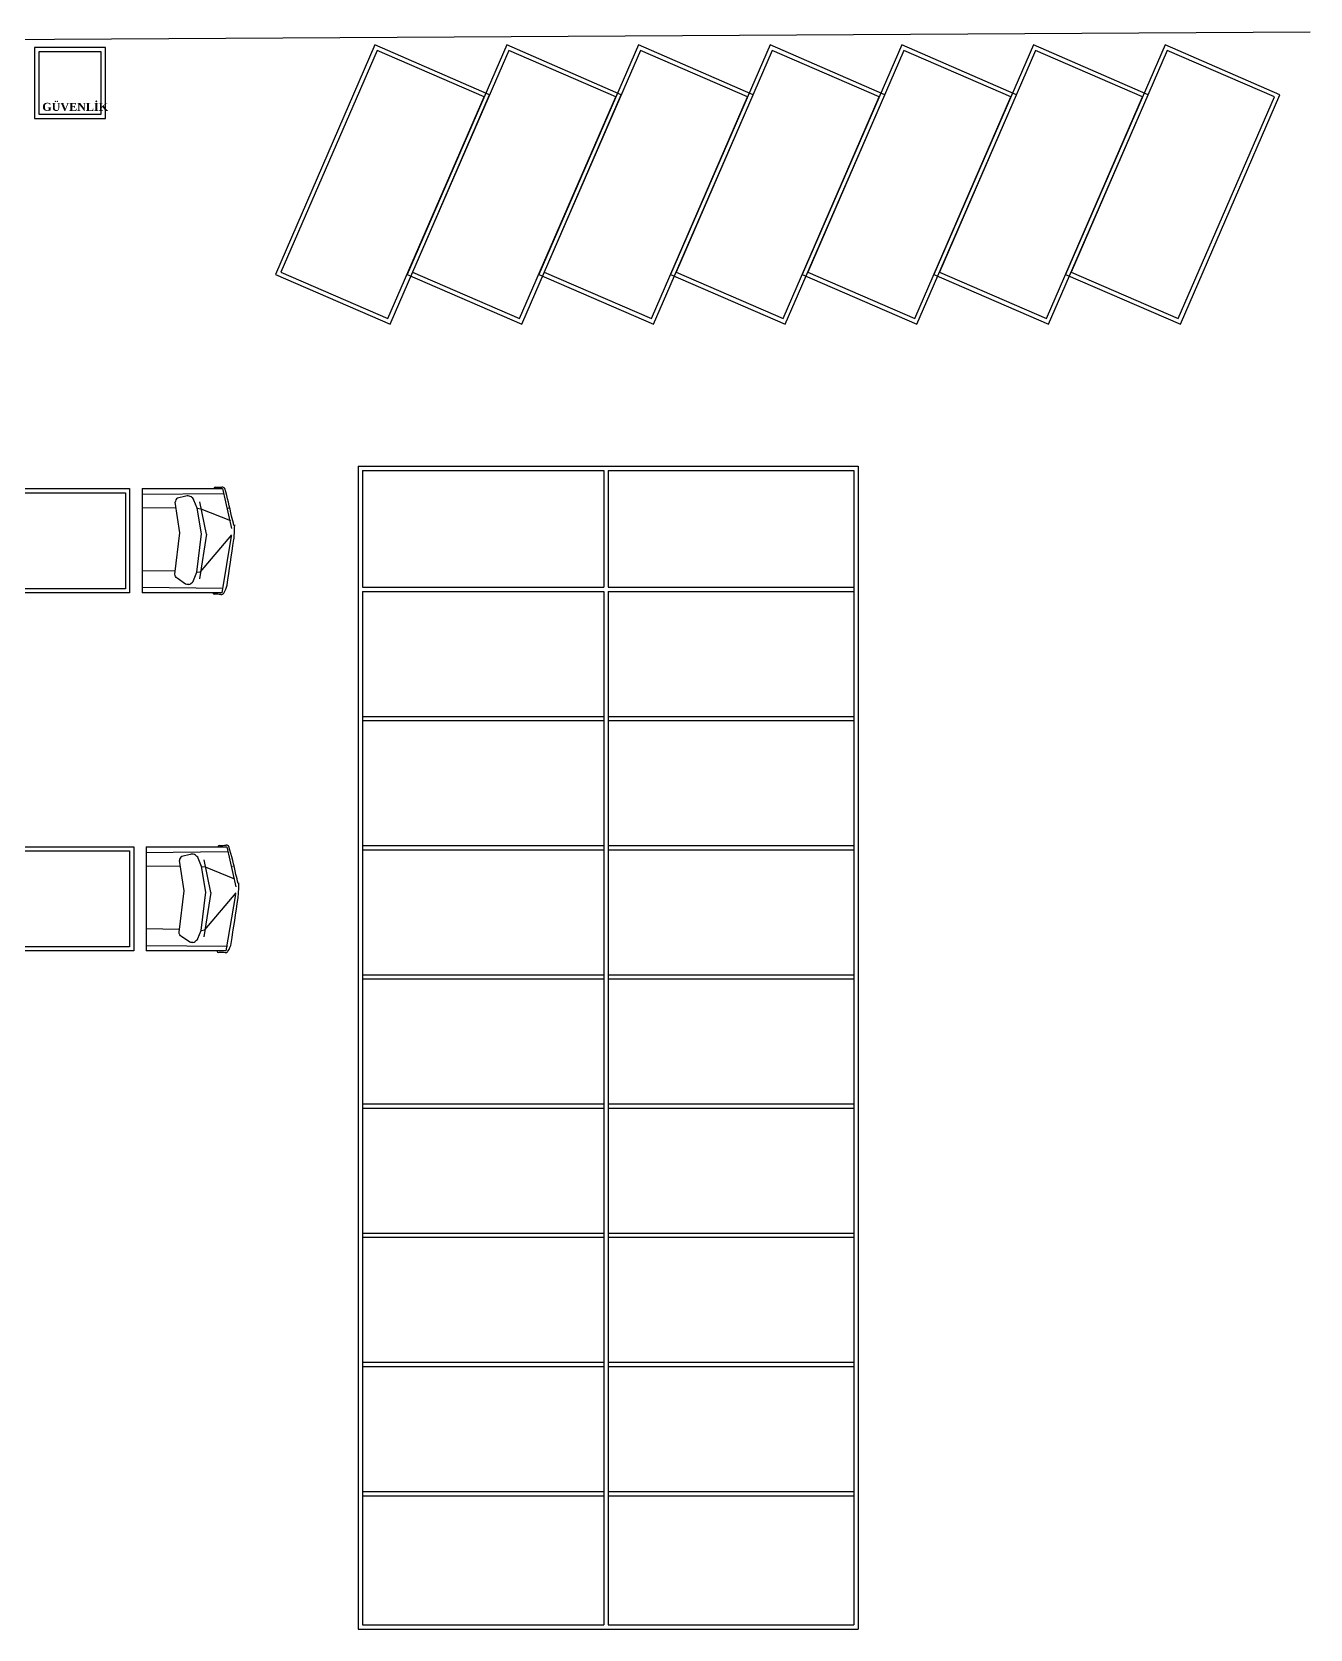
# Model space of a CAD drawing. Header units: millimetres. Extents: x 17474 to 44983, y -1049 to 14585.
# Drawn here: x 23600 to 26668, y -1049 to 2783 of the extents above; entities that cross this region are included whole.
import ezdxf

# ---------------------------------------------------------------- set-up
doc = ezdxf.new("R2010")
doc.units = ezdxf.units.MM
for name, color, linetype in [('INT-OLCU-100', 137, 'Continuous'), ('SU KONTRASI 12 MM', 11, 'Continuous'), ('YAZI-1_OGE', 255, 'Continuous')]:
    doc.layers.add(name, color=color, linetype=linetype)
doc.styles.add('X_Roads$0$Standard', font='arial.ttf')

# ---------------------------------------------------------------- blocks, each defined once
blk = doc.blocks.new('kamyon')
for p, q in [((9058.3, 5176.9), (9058.3, 4926.9)), ((9058.3, 5176.9), (9058.3, 4926.9)), ((9251.5, 5176.9), (9273.4, 5081.2)), ((9058.3, 5163.6), (9253.3, 5165.5)), ((9058.3, 5130.5), (9139.8, 5131.3)), ((9199.4, 5128.7), (9270.3, 5100.1)), ((9198.8, 4977.4), (9274.1, 5066.1)), ((9250.4, 4926.9), (9273.2, 5062.7)), ((9058.3, 4980.7), (9137.8, 4979.5)), ((9058.3, 4940.2), (9253.3, 4938.3))]:
    blk.add_line(p, q)
for points in [[(8410.4, 5176.9), (9028.3, 5176.9), (9028.3, 4926.9), (8410.4, 4926.9)], [(8420.4, 5166.9), (9018.3, 5166.9), (9018.3, 4936.9), (8420.4, 4936.9)]]:
    blk.add_lwpolyline(points, close=True)
for points in [[(9058.3, 5176.9), (9251.5, 5176.9)], [(9213.2, 5067.3), (9197.1, 5145.3)], [(9189.8, 4976.4), (9201.4, 5068.1), (9190.5, 5129.8)], [(9190.5, 5129.8), (9199.4, 5128.7)], [(9213.2, 5067.3), (9196.4, 4960.8)], [(9189.8, 4976.4), (9198.8, 4977.4)], [(9250.4, 4926.9), (9058.3, 4926.9)]]:
    blk.add_lwpolyline(points)
for points in [[(9170.3, 4947.2), (9168.4, 4947, -0.142627), (9162.8, 4947.8), (9143, 4961.9, -0.314896), (9137.3, 4971.8), (9149.3, 5070.9), (9138, 5144.1)], [(9171.1, 5159), (9169.2, 5159.3, 0.142627), (9163.6, 5158.5), (9143.8, 5153.9, 0.314896), (9138, 5144.1)], [(9190.5, 5129.8), (9182.9, 5149.5, 0.129701), (9179.9, 5153.7), (9176.1, 5156.9, 0.138313), (9171.1, 5159)], [(9170.3, 4947.2, 0.138313), (9175.3, 4949.4), (9179.1, 4952.5, 0.129701), (9182.1, 4956.6), (9189.9, 4976.4)]]:
    blk.add_lwpolyline(points, format="xyb")
for centre, radius, start, end in [((9234.7, 5175.8), 4.46, 88.9347, 165.4946), ((9237.3, 5314.8), 134.6, 268.9347, 275.4448), ((9250.7, 5173.7), 7.11, 30.2623, 95.4448), ((8449.8, 4941.4), 840.8, 11.626, 16.2922), ((9265.1, 5129.2), 1, 4.8916, 75.2836), ((8610.2, 4936.8), 685.6, 12.7901, 14.7063), ((9030.7, 5084.7), 249.8, 353.0469, 356.492), ((8890.6, 5093.3), 390.1, 356.492, 359.2484), ((9248, 5088.6), 32.7, 359.2484, 3.019), ((-6470, 7342.7), 15913.9, 351.33527, 351.73299), ((9189.2, 4964.9), 75.8, 329.369, 344.925), ((9232.2, 4928), 4.46, 194.1367, 270.6967), ((9233.9, 4788.9), 134.6, 84.1866, 90.6967), ((9248.2, 4929.9), 7.11, 264.1866, 329.369)]:
    blk.add_arc(centre, radius, start, end)
at = {"layer": 'SU KONTRASI 12 MM'}
blk.add_line((9028.3, 5176.9), (9028.3, 4926.9), dxfattribs=at)

msp = doc.modelspace()

# ---------------------------------------------------------------- linework, layer by layer
at = {"color": 252, "true_color": 0x969696}
for p, q in [((17473.9, 2729.6), (26667.5, 2783.5)), ((24382.8, 1741.2), (24382.8, -1048.8)), ((24382.8, 1741.2), (25582.8, 1741.2)), ((24392.8, 1731.2), (24392.8, 1451.2)), ((24392.8, 1731.2), (24972.8, 1731.2)), ((24972.8, 1731.2), (24972.8, 1451.2)), ((24982.8, 1731.2), (24982.8, 1451.2)), ((24982.8, 1731.2), (25572.8, 1731.2)), ((25572.8, 1731.2), (25572.8, -1038.8)), ((25582.8, 1741.2), (25582.8, -1048.8)), ((24392.8, 1451.2), (24972.8, 1451.2)), ((24392.8, 1441.2), (24392.8, -1038.8)), ((24392.8, 1441.2), (24972.8, 1441.2)), ((24972.8, 1441.2), (24972.8, -1038.8)), ((24982.8, 1451.2), (25572.8, 1451.2)), ((24982.8, 1441.2), (24982.8, -1038.8)), ((24982.8, 1441.2), (25572.8, 1441.2)), ((24392.8, 1141.2), (24972.8, 1141.2)), ((24392.8, 1141.2), (24972.8, 1141.2)), ((24392.8, 1131.2), (24972.8, 1131.2)), ((24392.8, 1131.2), (24972.8, 1131.2)), ((24982.8, 1141.2), (25572.8, 1141.2)), ((24982.8, 1141.2), (25572.8, 1141.2)), ((24982.8, 1131.2), (25572.8, 1131.2)), ((24982.8, 1131.2), (25572.8, 1131.2)), ((24392.8, 831.2), (24972.8, 831.2)), ((24392.8, 831.2), (24972.8, 831.2)), ((24392.8, 821.2), (24972.8, 821.2)), ((24392.8, 821.2), (24972.8, 821.2)), ((24982.8, 831.2), (25572.8, 831.2)), ((24982.8, 831.2), (25572.8, 831.2)), ((24982.8, 821.2), (25572.8, 821.2)), ((24982.8, 821.2), (25572.8, 821.2)), ((24392.8, 521.2), (24972.8, 521.2)), ((24392.8, 521.2), (24972.8, 521.2)), ((24392.8, 511.2), (24972.8, 511.2)), ((24392.8, 511.2), (24972.8, 511.2)), ((24982.8, 521.2), (25572.8, 521.2)), ((24982.8, 521.2), (25572.8, 521.2)), ((24982.8, 511.2), (25572.8, 511.2)), ((24982.8, 511.2), (25572.8, 511.2)), ((24392.8, 211.2), (24972.8, 211.2)), ((24392.8, 211.2), (24972.8, 211.2)), ((24392.8, 201.2), (24972.8, 201.2)), ((24392.8, 201.2), (24972.8, 201.2)), ((24982.8, 211.2), (25572.8, 211.2)), ((24982.8, 211.2), (25572.8, 211.2)), ((24982.8, 201.2), (25572.8, 201.2)), ((24982.8, 201.2), (25572.8, 201.2)), ((24392.8, -98.8), (24972.8, -98.8)), ((24392.8, -98.8), (24972.8, -98.8)), ((24392.8, -108.8), (24972.8, -108.8)), ((24392.8, -108.8), (24972.8, -108.8)), ((24982.8, -98.8), (25572.8, -98.8)), ((24982.8, -98.8), (25572.8, -98.8)), ((24982.8, -108.8), (25572.8, -108.8)), ((24982.8, -108.8), (25572.8, -108.8)), ((24392.8, -408.8), (24972.8, -408.8)), ((24392.8, -418.8), (24972.8, -418.8)), ((24982.8, -408.8), (25572.8, -408.8)), ((24982.8, -418.8), (25572.8, -418.8)), ((24392.8, -718.8), (24972.8, -718.8)), ((24982.8, -718.8), (25572.8, -718.8)), ((24392.8, -728.8), (24972.8, -728.8)), ((24982.8, -728.8), (25572.8, -728.8)), ((24382.8, -1048.8), (25582.8, -1048.8)), ((24392.8, -1038.8), (24972.8, -1038.8)), ((24982.8, -1038.8), (25572.8, -1038.8))]:
    msp.add_line(p, q, dxfattribs=at)
for points in [[(23606.3, 2576.1), (23776.3, 2576.1), (23776.3, 2746.1), (23606.3, 2746.1)], [(23616.3, 2586.1), (23766.3, 2586.1), (23766.3, 2736.1), (23616.3, 2736.1)], [(24459.5, 2082.4), (24698.3, 2632.9), (24423, 2752.3), (24184.3, 2201.8)], [(24454.3, 2095.6), (24685.1, 2627.7), (24428.2, 2739.1), (24197.4, 2207)], [(24775.6, 2082.4), (25014.4, 2632.9), (24739.2, 2752.3), (24500.4, 2201.8)], [(24770.4, 2095.6), (25001.2, 2627.7), (24744.4, 2739.1), (24513.5, 2207)], [(25091.7, 2082.4), (25330.5, 2632.9), (25055.3, 2752.3), (24816.5, 2201.8)], [(25086.5, 2095.6), (25317.3, 2627.7), (25060.5, 2739.1), (24829.6, 2207)], [(25407.8, 2082.4), (25646.6, 2632.9), (25371.4, 2752.3), (25132.6, 2201.8)], [(25402.6, 2095.6), (25633.4, 2627.7), (25376.6, 2739.1), (25145.8, 2207)], [(25723.9, 2082.4), (25962.7, 2632.9), (25687.5, 2752.3), (25448.7, 2201.8)], [(25718.7, 2095.6), (25949.6, 2627.7), (25692.7, 2739.1), (25461.9, 2207)], [(26040, 2082.4), (26278.8, 2632.9), (26003.6, 2752.3), (25764.8, 2201.8)], [(26034.8, 2095.6), (26265.7, 2627.7), (26008.8, 2739.1), (25778, 2207)], [(26356.2, 2082.4), (26594.9, 2632.9), (26319.7, 2752.3), (26080.9, 2201.8)], [(26351, 2095.6), (26581.8, 2627.7), (26324.9, 2739.1), (26094.1, 2207)]]:
    msp.add_lwpolyline(points, close=True, dxfattribs=at)

# ---------------------------------------------------------------- block references
at = {"layer": 'INT-OLCU-100'}
for p in [(14805.7, -3489.3), (14815.9, -4348.7)]:
    msp.add_blockref('kamyon', p, dxfattribs=at)

# ---------------------------------------------------------------- texts
at = {"layer": 'YAZI-1_OGE', "insert": (23624.6, 2613.3), "char_height": 19.2, "attachment_point": 1, "style": 'X_Roads$0$Standard'}
msp.add_mtext_dynamic_manual_height_columns('{\\f@Batang|b1|i0|c162|p18;\\C1;GÜVENLİK }', width=78.571, gutter_width=50, heights=[0], dxfattribs=at)

doc.saveas('drawing.dxf')
